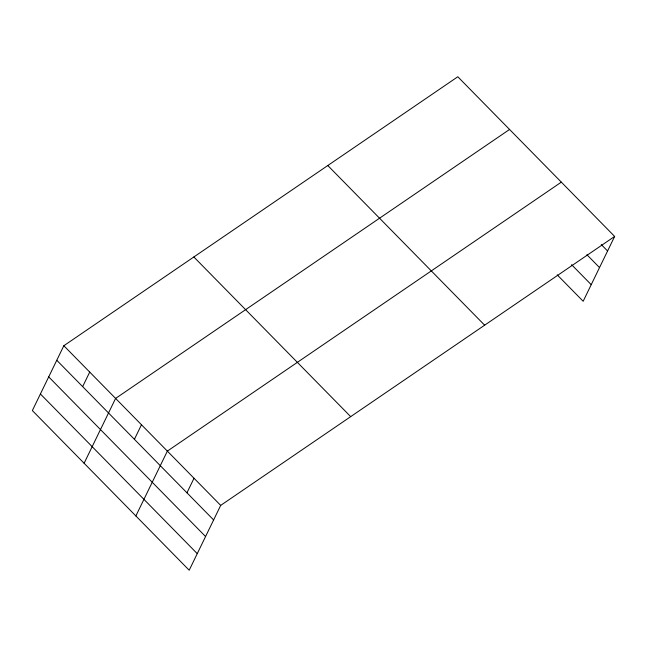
<?xml version="1.0" encoding="UTF-8"?>
<svg xmlns="http://www.w3.org/2000/svg" width="647" height="647" viewBox="0 0 647 647"><rect width="100%" height="100%" fill="white"/><g stroke="black" fill="none" stroke-linecap="round" stroke-linejoin="round"><path stroke-width="0.97" d="M63.835 345.733L32.35 410.57L189.199 570.233L220.684 505.396L614.65 236.43L457.801 76.767L63.835 345.733L220.684 505.396M82.646 386.631L89.715 372.074M84.11 463.26L115.595 398.423L509.561 129.457M134.406 439.321L141.475 424.764M135.87 515.95L167.355 451.113L561.321 182.147M186.951 492.804L194.019 478.254M614.65 236.43L583.165 301.267L557.204 274.838M601.265 244.558L607.582 250.987M586.894 254.724L599.526 267.575M571.576 264.672L591.221 284.672M327.794 165.527L484.643 325.19M193.841 256.972L350.69 416.636M56.766 360.282L213.615 519.945M48.711 376.877L205.56 536.541M40.405 393.974L197.254 553.638"/></g></svg>
